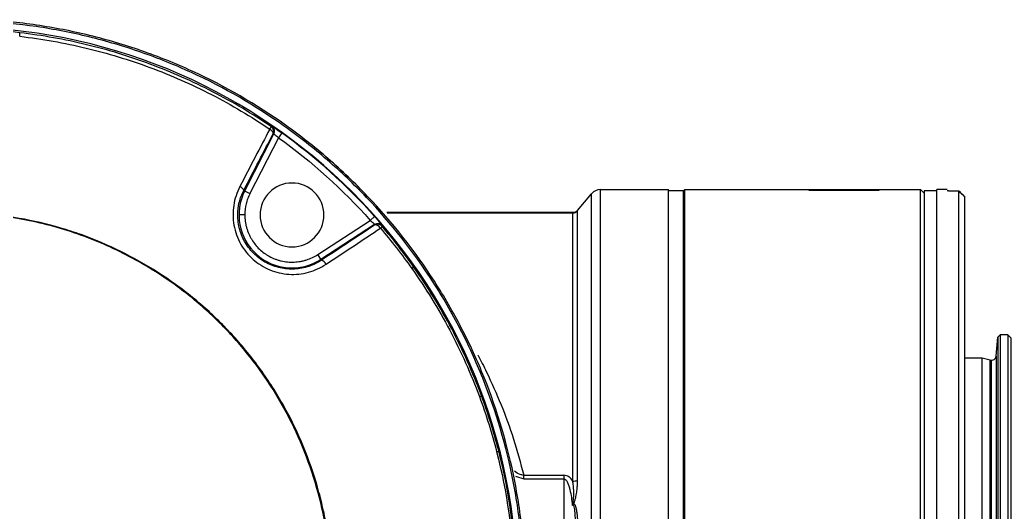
# Model space of a CAD drawing. Header units: millimetres. Extents: x -193 to 542, y 0 to 978.
# Drawn here: x 456.7 to 542, y 895.8 to 938.2 of the extents above; entities that cross this region are included whole.
import ezdxf

# ---------------------------------------------------------------- set-up
doc = ezdxf.new("R2010")
doc.units = ezdxf.units.MM

msp = doc.modelspace()

# ---------------------------------------------------------------- linework, layer by layer
at = {"color": 7, "linetype": 'Continuous', "lineweight": 25}
for p, q in [((476.034, 923.497), (478.54, 928.415)), ((478.54, 928.415), (478.459, 928.394)), ((479.22, 928.484), (478.929, 928.078)), ((478.929, 928.078), (476.48, 923.27)), ((475.944, 923.543), (476.48, 923.27)), ((506.645, 854.612), (506.645, 923.612)), ((506.645, 923.612), (512.5, 923.612)), ((513.8, 923.512), (512.5, 923.512)), ((513.8, 923.512), (513.9, 923.612)), ((513.8, 854.712), (513.8, 923.512)), ((513.9, 854.612), (513.9, 923.612)), ((513.9, 923.612), (534.2, 923.612)), ((524.6, 923.579), (530.6, 923.579)), ((530.6, 923.521), (524.6, 923.521)), ((534.2, 854.612), (534.2, 923.612)), ((534.5, 923.312), (534.2, 923.612)), ((535.6, 923.512), (534.5, 923.512)), ((536.5, 923.612), (535.6, 923.612)), ((537.5, 923.481), (536.9, 923.481)), ((537.5, 854.742), (537.5, 923.481)), ((504.667, 921.811), (505.878, 923.255)), ((505.878, 854.969), (505.878, 923.255)), ((537.8, 923.18), (538, 922.961)), ((504.283, 921.632), (488.265, 921.632)), ((504.267, 921.592), (488.295, 921.592)), ((504.267, 898.515), (504.267, 921.592)), ((504.665, 921.808), (504.589, 921.736)), ((504.65, 921.771), (504.65, 898.566)), ((476.037, 921.427), (475.537, 921.427)), ((482.31, 918.021), (486.835, 920.959)), ((487.208, 921.292), (486.835, 920.959)), ((487.211, 920.608), (482.582, 917.602)), ((487.202, 920.547), (487.211, 920.608)), ((482.631, 917.526), (482.31, 918.021)), ((540.698, 909.277), (540.84, 910.893)), ((540.84, 910.893), (540.959, 911.012)), ((540.84, 910.893), (540.84, 867.331)), ((541.059, 911.106), (540.965, 911.012)), ((541.059, 911.106), (541.059, 867.112)), ((541.7, 911.106), (541.059, 911.106)), ((541.7, 911.106), (541.7, 867.112)), ((542, 910.812), (541.8, 911.012)), ((542, 867.412), (542, 910.812)), ((539.501, 909.112), (538, 909.112)), ((539.501, 869.112), (539.501, 909.112)), ((540.196, 908.925), (539.501, 909.112)), ((540.196, 869.298), (540.196, 908.925)), ((540.3, 869.312), (540.3, 908.912)), ((540.698, 909.277), (540.698, 868.947)), ((499.329, 898.929), (500.042, 898.716)), ((500.042, 899.021), (503.5, 899.021)), ((500.042, 898.716), (500.042, 899.021)), ((500.042, 898.716), (503.5, 898.716)), ((503.5, 899.021), (503.5, 879.202))]:
    msp.add_line(p, q, dxfattribs=at)
at = {"color": 7, "linetype": 'Continuous', "lineweight": 25, "flags": 128}
for points in [[(478.296, 929.034), (478.341, 929.045), (478.377, 929.054)], [(487.864, 920.512), (487.859, 920.478), (487.855, 920.451)], [(541.794, 911.012), (541.741, 911.065), (541.7, 911.106)]]:
    msp.add_lwpolyline(points, dxfattribs=at)
at = {"color": 7, "linetype": 'Continuous', "lineweight": 25}
for centre, radius, start, end in [((450.991, 889.1), 48.5, 273.21291, 87.13692), ((455.746, 936.968), 0.938, 350.15454, 8.76924), ((478.094, 928.642), 0.5, 333.01742, 55.55436), ((450.991, 889.1), 48.456, 41.63196, 54.36804), ((480.098, 921.427), 2.75, 90, 270), ((480.098, 921.427), 2.75, 270, 90), ((480.098, 921.427), 4.561, 153, 303), ((475.443, 923.353), 0.536, 20.78293, 72.48933), ((506.645, 922.612), 1, 90, 140), ((504.267, 922.092), 0.5, 269.99597, 319.97729), ((487.483, 920.188), 0.5, 40.44564, 122.98258), ((482.492, 916.965), 0.578, 21.77335, 76.04142), ((490.051, 917.376), 0.664, 302.68992, 321.00411), ((540.3, 909.312), 0.4, 255, 355), ((495.945, 906.627), 0.87, 288.62122, 301.31426), ((497.445, 902.194), 1.174, 283.16245, 292.30207), ((504.293, 899.764), 1.249, 268.78476, 286.58207), ((503.817, 896.15), 0.675, 40.57263, 47.69208)]:
    msp.add_arc(centre, radius, start, end, dxfattribs=at)
for points, knots in [([(453.665, 840.117), (455.227, 840.203), (456.777, 840.362), (459.84, 840.824), (461.355, 841.127), (464.353, 841.874), (465.836, 842.319), (468.036, 843.094), (468.765, 843.371), (470.214, 843.961), (470.932, 844.273), (474.463, 845.911), (477.13, 847.473), (480.898, 850.185), (482.116, 851.151), (483.881, 852.696), (484.458, 853.225), (485.581, 854.306), (486.127, 854.858), (488.788, 857.675), (490.687, 860.112), (492.774, 863.386), (493.177, 864.052), (493.954, 865.409), (494.327, 866.099), (495.39, 868.181), (496.029, 869.595), (497.737, 873.906), (498.602, 876.876), (499.33, 880.712), (499.458, 881.486), (499.676, 883.031), (499.766, 883.803), (499.981, 886.121), (500.119, 889.21), (499.967, 892.299), (499.742, 894.615), (499.648, 895.387), (499.424, 896.931), (499.292, 897.705), (498.546, 901.537), (497.668, 904.503), (495.941, 908.807), (495.296, 910.217), (494.223, 912.295), (493.847, 912.983), (493.065, 914.337), (492.659, 915.001), (490.557, 918.266), (488.647, 920.693), (485.973, 923.499), (485.424, 924.048), (484.297, 925.124), (483.718, 925.652), (481.945, 927.189), (480.724, 928.149), (476.943, 930.843), (474.269, 932.393), (470.731, 934.016), (470.012, 934.325), (468.56, 934.908), (467.829, 935.182), (465.626, 935.947), (464.142, 936.385), (461.14, 937.119), (459.624, 937.415), (456.559, 937.863), (455.009, 938.016), (453.447, 938.094)], [0, 0, 0, 0, 0.03125, 0.03125, 0.0625, 0.0625, 0.09375, 0.09375, 0.109375, 0.109375, 0.125, 0.125, 0.1875, 0.1875, 0.21875, 0.21875, 0.234375, 0.234375, 0.25, 0.25, 0.3125, 0.3125, 0.328125, 0.328125, 0.34375, 0.34375, 0.375, 0.375, 0.4375, 0.4375, 0.453125, 0.453125, 0.46875, 0.46875, 0.5, 0.53125, 0.53125, 0.546875, 0.546875, 0.5625, 0.5625, 0.625, 0.625, 0.65625, 0.65625, 0.671875, 0.671875, 0.6875, 0.6875, 0.75, 0.75, 0.765625, 0.765625, 0.78125, 0.78125, 0.8125, 0.8125, 0.875, 0.875, 0.890625, 0.890625, 0.90625, 0.90625, 0.9375, 0.9375, 0.96875, 0.96875, 1, 1, 1, 1]), ([(453.673, 839.985), (455.239, 840.07), (456.793, 840.23), (459.864, 840.693), (461.383, 840.997), (464.389, 841.746), (465.876, 842.192), (468.082, 842.97), (468.813, 843.247), (470.267, 843.839), (470.986, 844.152), (474.526, 845.794), (477.201, 847.36), (480.98, 850.079), (482.2, 851.048), (483.971, 852.597), (484.549, 853.128), (485.675, 854.212), (486.222, 854.765), (488.89, 857.59), (490.795, 860.033), (492.888, 863.316), (493.292, 863.985), (494.07, 865.345), (494.444, 866.036), (495.511, 868.125), (496.151, 869.542), (497.864, 873.865), (498.731, 876.843), (499.461, 880.689), (499.59, 881.465), (499.808, 883.014), (499.898, 883.789), (500.113, 886.113), (500.252, 889.21), (500.1, 892.307), (499.874, 894.63), (499.78, 895.404), (499.555, 896.953), (499.423, 897.728), (498.675, 901.571), (497.795, 904.544), (496.063, 908.86), (495.416, 910.274), (494.341, 912.358), (493.963, 913.048), (493.179, 914.405), (492.772, 915.071), (490.664, 918.345), (488.749, 920.779), (486.068, 923.592), (485.518, 924.143), (484.388, 925.222), (483.807, 925.751), (482.029, 927.292), (480.804, 928.255), (477.014, 930.957), (474.332, 932.511), (470.784, 934.137), (470.063, 934.447), (468.608, 935.032), (467.875, 935.307), (465.666, 936.074), (464.177, 936.513), (461.168, 937.249), (459.648, 937.546), (456.574, 937.995), (455.02, 938.148), (453.454, 938.227)], [0, 0, 0, 0, 0.03125, 0.03125, 0.0625, 0.0625, 0.09375, 0.09375, 0.109375, 0.109375, 0.125, 0.125, 0.1875, 0.1875, 0.21875, 0.21875, 0.234375, 0.234375, 0.25, 0.25, 0.3125, 0.3125, 0.328125, 0.328125, 0.34375, 0.34375, 0.375, 0.375, 0.4375, 0.4375, 0.453125, 0.453125, 0.46875, 0.46875, 0.5, 0.53125, 0.53125, 0.546875, 0.546875, 0.5625, 0.5625, 0.625, 0.625, 0.65625, 0.65625, 0.671875, 0.671875, 0.6875, 0.6875, 0.75, 0.75, 0.765625, 0.765625, 0.78125, 0.78125, 0.8125, 0.8125, 0.875, 0.875, 0.890625, 0.890625, 0.90625, 0.90625, 0.9375, 0.9375, 0.96875, 0.96875, 1, 1, 1, 1]), ([(478.296, 929.034), (476.68, 930.136), (475.004, 931.135), (472.401, 932.481), (471.518, 932.905), (469.74, 933.692), (468.842, 934.057), (466.125, 935.07), (464.281, 935.634), (460.527, 936.54), (458.617, 936.883), (456.673, 937.111)], [0, 0, 0, 0, 0.25, 0.25, 0.375, 0.375, 0.5, 0.5, 0.75, 0.75, 1, 1, 1, 1]), ([(456.67, 936.807), (458.602, 936.584), (460.502, 936.246), (464.235, 935.351), (466.07, 934.794), (468.774, 933.792), (469.667, 933.43), (471.437, 932.65), (472.316, 932.231), (474.906, 930.897), (476.575, 929.906), (478.184, 928.812)], [0, 0, 0, 0, 0.25, 0.25, 0.5, 0.5, 0.625, 0.625, 0.75, 0.75, 1, 1, 1, 1]), ([(478.184, 928.812), (477.773, 928.032), (477.351, 927.226), (476.489, 925.573), (476.05, 924.726), (475.604, 923.864)], [0, 0, 0, 0, 0.5, 0.5, 1, 1, 1, 1]), ([(475.944, 923.543), (476.382, 924.392), (476.812, 925.224), (477.652, 926.845), (478.062, 927.634), (478.459, 928.394)], [0, 0, 0, 0, 0.5, 0.5, 1, 1, 1, 1]), ([(478.184, 928.812), (478.221, 928.872), (478.253, 928.928), (478.293, 929.007), (478.3, 929.029), (478.296, 929.034)], [0, 0, 0, 0, 0.5, 0.5, 1, 1, 1, 1]), ([(478.514, 928.621), (478.513, 928.645), (478.511, 928.691), (478.497, 928.756), (478.476, 928.814), (478.451, 928.865), (478.424, 928.909), (478.396, 928.945), (478.368, 928.975), (478.342, 928.999), (478.318, 929.018), (478.303, 929.029), (478.296, 929.034)], [0, 0, 0, 0, 0.145699, 0.282883, 0.410255, 0.526993, 0.632694, 0.72729, 0.810953, 0.884011, 0.946879, 1, 1, 1, 1]), ([(478.377, 929.054), (478.38, 929.055), (478.405, 929.041), (478.472, 928.999), (478.499, 928.981), (478.561, 928.94), (478.597, 928.916), (478.714, 928.838), (478.805, 928.776), (479.009, 928.635), (479.113, 928.561), (479.22, 928.484)], [0, 0, 0, 0, 0.25, 0.25, 0.375, 0.375, 0.5, 0.5, 0.75, 0.75, 1, 1, 1, 1]), ([(478.459, 928.394), (478.472, 928.421), (478.476, 928.456), (478.458, 928.534), (478.437, 928.578), (478.404, 928.621)], [0, 0, 0, 0, 0.5, 0.5, 1, 1, 1, 1]), ([(478.54, 928.415), (478.544, 928.417), (478.589, 928.383), (478.733, 928.26), (478.832, 928.171), (478.929, 928.078)], [0, 0, 0, 0, 0.5, 0.5, 1, 1, 1, 1]), ([(474.506, 866.732), (474.636, 866.87), (474.895, 867.146), (475.275, 867.567), (475.647, 867.995), (476.012, 868.429), (476.369, 868.869), (476.718, 869.316), (477.059, 869.769), (477.393, 870.228), (477.719, 870.693), (478.037, 871.165), (478.348, 871.643), (478.651, 872.127), (479.481, 873.506), (480.7, 875.867), (482.009, 879.329), (482.923, 882.916), (483.416, 886.582), (483.495, 890.271), (483.16, 893.938), (482.404, 897.553), (481.237, 901.062), (479.686, 904.429), (477.764, 907.582), (475.504, 910.495), (472.931, 913.128), (470.073, 915.461), (466.616, 917.671), (462.539, 919.595), (457.822, 920.988), (453.765, 921.534), (450.49, 921.61), (448.035, 921.476), (445.797, 921.183), (443.782, 920.786), (442.289, 920.405), (441.108, 920.049), (440.282, 919.778), (439.41, 919.454), (438.624, 919.143), (437.857, 918.847), (437.222, 918.621), (436.583, 918.407), (435.938, 918.207), (435.289, 918.021), (434.636, 917.849), (433.977, 917.69), (433.314, 917.545), (432.646, 917.413), (431.973, 917.295), (430.909, 917.132), (429.455, 916.966), (427.689, 916.863), (425.848, 916.88), (424.373, 916.956), (423.029, 917.031), (421.828, 917.092), (420.177, 917.175), (418.078, 917.277), (415.528, 917.401), (412.53, 917.546), (408.484, 917.738), (402.433, 918.036), (395.695, 918.378), (387.788, 918.77), (380.433, 919.126), (372.463, 919.515), (365.885, 919.851), (358.53, 920.207), (351.636, 920.53), (344.121, 920.891), (337.229, 921.236), (329.411, 921.635), (320.088, 922.122), (310.104, 922.644), (300.298, 923.15), (294.294, 923.453), (291.558, 923.591)], [0, 0, 0, 0, 0.002411, 0.004819, 0.007226, 0.009631, 0.012036, 0.014441, 0.016847, 0.019255, 0.021665, 0.024079, 0.026496, 0.028918, 0.031346, 0.046984, 0.062637, 0.078317, 0.093938, 0.109558, 0.125111, 0.140645, 0.156393, 0.172038, 0.187704, 0.203277, 0.218878, 0.23449, 0.250165, 0.271063, 0.291718, 0.312612, 0.32301, 0.333421, 0.343905, 0.351731, 0.359557, 0.36351, 0.367443, 0.370613, 0.375348, 0.378209, 0.38107, 0.38393, 0.386791, 0.389655, 0.392523, 0.395397, 0.398276, 0.401164, 0.40406, 0.406967, 0.414871, 0.422679, 0.429461, 0.438282, 0.441478, 0.44658, 0.453589, 0.462505, 0.473328, 0.486057, 0.500694, 0.524855, 0.563107, 0.586491, 0.625522, 0.656734, 0.687935, 0.709263, 0.750348, 0.775661, 0.804905, 0.838076, 0.875174, 0.923572, 0.965179, 1, 1, 1, 1]), ([(474.574, 866.667), (475.424, 867.561), (476.218, 868.498), (477.696, 870.456), (478.38, 871.477), (479.324, 873.071), (479.625, 873.615), (480.196, 874.719), (480.464, 875.277), (481.218, 876.967), (481.653, 878.116), (482.394, 880.457), (482.699, 881.648), (483.055, 883.469), (483.157, 884.083), (483.325, 885.315), (483.39, 885.93), (483.534, 887.775), (483.559, 889.004), (483.474, 891.458), (483.366, 892.683), (483.093, 894.519), (482.983, 895.132), (482.728, 896.348), (482.583, 896.949), (482.098, 898.734), (481.712, 899.9), (480.811, 902.183), (480.296, 903.3), (479.424, 904.937), (479.115, 905.477), (478.47, 906.537), (478.134, 907.055), (477.085, 908.575), (476.332, 909.543), (474.722, 911.389), (473.865, 912.269), (472.498, 913.519), (472.027, 913.925), (471.065, 914.707), (470.576, 915.082), (469.081, 916.163), (468.048, 916.823), (465.914, 918.026), (464.813, 918.569), (463.109, 919.294), (462.53, 919.522), (461.365, 919.94), (460.78, 920.13), (459.013, 920.648), (457.821, 920.923), (455.411, 921.342), (454.193, 921.486), (452.345, 921.598), (451.725, 921.617), (450.487, 921.621), (449.871, 921.605), (448.03, 921.503), (446.813, 921.365), (444.395, 920.955), (443.193, 920.683), (441.408, 920.173), (440.815, 919.987), (439.936, 919.68), (439.644, 919.573), (439.064, 919.349), (438.776, 919.232), (438.198, 919.003), (437.908, 918.892), (437.325, 918.681), (437.032, 918.58), (436.148, 918.292), (435.554, 918.116), (434.356, 917.798), (433.752, 917.657), (432.533, 917.408), (431.917, 917.302), (430.068, 917.036), (428.839, 916.93), (426.998, 916.882), (426.385, 916.886), (425.159, 916.926), (424.547, 916.962), (422.709, 917.069), (421.484, 917.131), (419.033, 917.249), (417.807, 917.308), (414.131, 917.483), (411.679, 917.599), (404.325, 917.952), (399.422, 918.201), (389.615, 918.695), (384.71, 918.929), (374.902, 919.409), (369.999, 919.658), (360.191, 920.144), (355.287, 920.373), (345.479, 920.841), (340.575, 921.083), (330.77, 921.583), (325.868, 921.841), (316.064, 922.358), (311.163, 922.616), (303.811, 922.998), (301.361, 923.125), (296.46, 923.375), (294.009, 923.498), (291.559, 923.623)], [0, 0, 0, 0, 0.015625, 0.015625, 0.03125, 0.03125, 0.039062, 0.039062, 0.046875, 0.046875, 0.0625, 0.0625, 0.078125, 0.078125, 0.085937, 0.085937, 0.09375, 0.09375, 0.109375, 0.109375, 0.125, 0.125, 0.132812, 0.132812, 0.140625, 0.140625, 0.15625, 0.15625, 0.171875, 0.171875, 0.179687, 0.179687, 0.1875, 0.1875, 0.203125, 0.203125, 0.21875, 0.21875, 0.226562, 0.226562, 0.234375, 0.234375, 0.25, 0.25, 0.265625, 0.265625, 0.273437, 0.273437, 0.28125, 0.28125, 0.296875, 0.296875, 0.3125, 0.3125, 0.320312, 0.320312, 0.328125, 0.328125, 0.34375, 0.34375, 0.359375, 0.359375, 0.367187, 0.367187, 0.371094, 0.371094, 0.375, 0.375, 0.378906, 0.378906, 0.382812, 0.382812, 0.390625, 0.390625, 0.398437, 0.398437, 0.40625, 0.40625, 0.421875, 0.421875, 0.429687, 0.429687, 0.4375, 0.4375, 0.453125, 0.453125, 0.46875, 0.46875, 0.5, 0.5, 0.5625, 0.5625, 0.625, 0.625, 0.6875, 0.6875, 0.75, 0.75, 0.8125, 0.8125, 0.875, 0.875, 0.9375, 0.9375, 0.96875, 0.96875, 1, 1, 1, 1]), ([(475.604, 923.864), (475.475, 923.613), (475.366, 923.354), (475.19, 922.816), (475.123, 922.537), (475.036, 921.974), (475.016, 921.691), (475.022, 921.121), (475.049, 920.832), (475.15, 920.267), (475.224, 919.991), (475.416, 919.452), (475.537, 919.187), (475.817, 918.686), (475.977, 918.45), (476.335, 918.005), (476.536, 917.794), (476.963, 917.415), (477.191, 917.245), (477.673, 916.944), (477.929, 916.812), (478.455, 916.594), (478.724, 916.509), (479.273, 916.382), (479.556, 916.341), (480.121, 916.306), (480.402, 916.311), (480.958, 916.368), (481.236, 916.419), (482.053, 916.64), (482.56, 916.87), (483.029, 917.179)], [0, 0, 0, 0, 0.0625, 0.0625, 0.125, 0.125, 0.1875, 0.1875, 0.25, 0.25, 0.3125, 0.3125, 0.375, 0.375, 0.4375, 0.4375, 0.5, 0.5, 0.5625, 0.5625, 0.625, 0.625, 0.6875, 0.6875, 0.75, 0.75, 0.8125, 0.8125, 0.875, 0.875, 1, 1, 1, 1]), ([(475.427, 921.427), (475.428, 921.796), (475.473, 922.164), (475.649, 922.879), (475.777, 923.22), (475.944, 923.543)], [0, 0, 0, 0, 0.5, 0.5, 1, 1, 1, 1]), ([(476.48, 923.27), (476.408, 923.13), (476.313, 922.914), (476.226, 922.655), (476.193, 922.543), (476.172, 922.468), (476.163, 922.432), (476.076, 922.074), (476.037, 921.752), (476.037, 921.427)], [0, 0, 0, 0, 0.25, 0.375, 0.4375, 0.4375, 0.5, 0.5, 1, 1, 1, 1]), ([(512.5, 854.612), (512.5, 854.612), (512.5, 854.834), (512.5, 855.715), (512.5, 856.374), (512.5, 858.102), (512.5, 859.172), (512.5, 861.681), (512.5, 863.12), (512.5, 866.313), (512.5, 868.067), (512.5, 871.822), (512.5, 873.823), (512.5, 877.995), (512.5, 880.167), (512.5, 884.596), (512.5, 886.854), (512.5, 891.37), (512.5, 893.628), (512.5, 898.057), (512.5, 900.228), (512.5, 904.401), (512.5, 906.402), (512.5, 910.156), (512.5, 911.91), (512.5, 915.104), (512.5, 916.543), (512.5, 919.052), (512.5, 920.122), (512.5, 921.85), (512.5, 922.508), (512.5, 923.389), (512.5, 923.612), (512.5, 923.612)], [0, 0, 0, 0, 0.0625, 0.0625, 0.125, 0.125, 0.1875, 0.1875, 0.25, 0.25, 0.3125, 0.3125, 0.375, 0.375, 0.4375, 0.4375, 0.5, 0.5, 0.5625, 0.5625, 0.625, 0.625, 0.6875, 0.6875, 0.75, 0.75, 0.8125, 0.8125, 0.875, 0.875, 0.9375, 0.9375, 1, 1, 1, 1]), ([(534.5, 923.512), (534.5, 923.512), (534.5, 923.29), (534.5, 922.412), (534.5, 921.755), (534.5, 920.032), (534.5, 918.965), (534.5, 916.464), (534.5, 915.028), (534.5, 911.844), (534.5, 910.095), (534.5, 906.351), (534.5, 904.356), (534.5, 900.196), (534.5, 898.031), (534.5, 893.615), (534.5, 891.363), (534.5, 889.112)], [0, 0, 0, 0, 0.125, 0.125, 0.25, 0.25, 0.375, 0.375, 0.5, 0.5, 0.625, 0.625, 0.75, 0.75, 0.875, 0.875, 1, 1, 1, 1]), ([(535.6, 889.112), (535.6, 889.303), (535.6, 889.687), (535.6, 890.261), (535.6, 890.834), (535.6, 891.406), (535.6, 891.978), (535.6, 892.549), (535.6, 893.119), (535.6, 893.688), (535.6, 894.256), (535.6, 894.824), (535.6, 896.299), (535.6, 898.66), (535.6, 901.874), (535.6, 905.009), (535.6, 908.043), (535.6, 910.903), (535.6, 913.549), (535.6, 915.938), (535.6, 918.024), (535.6, 919.798), (535.6, 921.224), (535.6, 922.321), (535.6, 922.913), (535.6, 923.217), (535.6, 923.361), (535.6, 923.473), (535.6, 923.553), (535.6, 923.603), (535.6, 923.609), (535.6, 923.612)], [0, 0, 0, 0, 0.010612, 0.021212, 0.031802, 0.042386, 0.052965, 0.063544, 0.074125, 0.08471, 0.095304, 0.105909, 0.116527, 0.178249, 0.240008, 0.304304, 0.368636, 0.4343, 0.500002, 0.565664, 0.631367, 0.69566, 0.759995, 0.821715, 0.883476, 0.902916, 0.922324, 0.941718, 0.961117, 0.980538, 1, 1, 1, 1]), ([(536.9, 923.481), (536.878, 923.481), (536.835, 923.481), (536.774, 923.483), (536.716, 923.485), (536.663, 923.488), (536.612, 923.491), (536.565, 923.496), (536.529, 923.502), (536.504, 923.508), (536.501, 923.512), (536.5, 923.514)], [0, 0, 0, 0, 0.104248, 0.203938, 0.301453, 0.399333, 0.500092, 0.624197, 0.749799, 0.87555, 1, 1, 1, 1]), ([(538, 855.263), (538, 855.46), (538, 855.849), (538, 857.001), (538, 857.762), (538, 859.632), (538, 860.741), (538, 863.266), (538, 864.682), (538, 867.777), (538, 869.454), (538, 873.012), (538, 874.893), (538, 878.795), (538, 880.816), (538, 884.928), (538, 887.02), (538, 891.204), (538, 893.295), (538, 897.408), (538, 899.428), (538, 903.33), (538, 905.211), (538, 908.77), (538, 910.447), (538, 913.541), (538, 914.958), (538, 917.483), (538, 918.591), (538, 920.461), (538, 921.223), (538, 922.374), (538, 922.764), (538, 922.961)], [0, 0, 0, 0, 0.0625, 0.0625, 0.125, 0.125, 0.1875, 0.1875, 0.25, 0.25, 0.3125, 0.3125, 0.375, 0.375, 0.4375, 0.4375, 0.5, 0.5, 0.5625, 0.5625, 0.625, 0.625, 0.6875, 0.6875, 0.75, 0.75, 0.8125, 0.8125, 0.875, 0.875, 0.9375, 0.9375, 1, 1, 1, 1]), ([(504.667, 921.811), (504.621, 921.756), (504.562, 921.71), (504.428, 921.647), (504.354, 921.632), (504.283, 921.632)], [0, 0, 0, 0, 0.5, 0.5, 1, 1, 1, 1]), ([(482.631, 917.526), (482.29, 917.302), (481.925, 917.125), (481.342, 916.933), (481.141, 916.881), (480.735, 916.804), (480.53, 916.78), (480.119, 916.758), (479.912, 916.761), (479.497, 916.795), (479.289, 916.826), (478.882, 916.915), (478.682, 916.973), (478.29, 917.116), (478.097, 917.201), (477.537, 917.497), (477.195, 917.741), (476.733, 918.177), (476.588, 918.334), (476.323, 918.662), (476.203, 918.835), (475.985, 919.196), (475.888, 919.386), (475.72, 919.777), (475.651, 919.976), (475.483, 920.583), (475.426, 921.009), (475.427, 921.427)], [0, 0, 0, 0, 0.125, 0.125, 0.1875, 0.1875, 0.25, 0.25, 0.3125, 0.3125, 0.375, 0.375, 0.4375, 0.4375, 0.5, 0.5, 0.625, 0.625, 0.6875, 0.6875, 0.75, 0.75, 0.8125, 0.8125, 0.875, 0.875, 1, 1, 1, 1]), ([(476.037, 921.427), (476.037, 921.24), (476.056, 920.962), (476.104, 920.687), (476.142, 920.505), (476.165, 920.412), (476.24, 920.145), (476.333, 919.884), (476.473, 919.592), (476.539, 919.47), (476.585, 919.389), (476.61, 919.347), (476.726, 919.157), (476.827, 919.013), (477.047, 918.74), (477.165, 918.612), (477.423, 918.366), (477.627, 918.196), (477.88, 918.022), (477.992, 917.954), (478.068, 917.909), (478.104, 917.888), (478.307, 917.777), (478.557, 917.662), (478.815, 917.572), (478.99, 917.518), (479.076, 917.495), (479.349, 917.431), (479.625, 917.385), (479.903, 917.369), (480.09, 917.364), (480.185, 917.365), (480.461, 917.377), (480.734, 917.408), (481.048, 917.476), (481.182, 917.513), (481.271, 917.539), (481.318, 917.553), (481.695, 917.676), (482.012, 917.828), (482.31, 918.021)], [0, 0, 0, 0, 0.0625, 0.09375, 0.09375, 0.125, 0.125, 0.1875, 0.21875, 0.234375, 0.234375, 0.25, 0.25, 0.3125, 0.3125, 0.375, 0.375, 0.4375, 0.46875, 0.484375, 0.484375, 0.5, 0.5, 0.5625, 0.59375, 0.59375, 0.625, 0.625, 0.6875, 0.71875, 0.71875, 0.75, 0.75, 0.8125, 0.84375, 0.859375, 0.859375, 0.875, 0.875, 1, 1, 1, 1]), ([(486.835, 920.959), (486.938, 920.873), (487.037, 920.784), (487.174, 920.653), (487.213, 920.612), (487.211, 920.608)], [0, 0, 0, 0, 0.5, 0.5, 1, 1, 1, 1]), ([(487.208, 921.292), (487.23, 921.267), (487.274, 921.218), (487.338, 921.145), (487.4, 921.073), (487.481, 920.98), (487.577, 920.869), (487.676, 920.751), (487.758, 920.652), (487.817, 920.577), (487.857, 920.526), (487.861, 920.517), (487.864, 920.512)], [0, 0, 0, 0, 0.062912, 0.125218, 0.187481, 0.250267, 0.375264, 0.500054, 0.624006, 0.749413, 0.875237, 1, 1, 1, 1]), ([(483.029, 917.179), (483.855, 917.725), (484.664, 918.261), (486.23, 919.302), (486.986, 919.806), (487.707, 920.289)], [0, 0, 0, 0, 0.5, 0.5, 1, 1, 1, 1]), ([(487.855, 920.451), (487.841, 920.467), (487.812, 920.499), (487.762, 920.538), (487.71, 920.57), (487.656, 920.594), (487.601, 920.612), (487.527, 920.627), (487.429, 920.63), (487.31, 920.606), (487.238, 920.567), (487.202, 920.547)], [0, 0, 0, 0, 0.0891721, 0.176667, 0.2619372, 0.3445291, 0.4241042, 0.5004513, 0.6605669, 0.8289884, 1, 1, 1, 1]), ([(487.707, 920.289), (487.675, 920.337), (487.635, 920.385), (487.545, 920.47), (487.496, 920.507), (487.398, 920.557), (487.35, 920.57), (487.266, 920.574), (487.23, 920.564), (487.202, 920.547)], [0, 0, 0, 0, 0.25, 0.25, 0.5, 0.5, 0.75, 0.75, 1, 1, 1, 1]), ([(487.855, 920.451), (487.857, 920.447), (487.846, 920.429), (487.794, 920.372), (487.753, 920.332), (487.707, 920.289)], [0, 0, 0, 0, 0.5, 0.5, 1, 1, 1, 1]), ([(490.409, 916.818), (491.617, 915.11), (492.705, 913.337), (494.643, 909.666), (495.494, 907.767), (496.223, 905.803)], [0, 0, 0, 0, 0.5, 0.5, 1, 1, 1, 1]), ([(496.397, 905.885), (495.666, 907.858), (494.813, 909.767), (492.869, 913.458), (491.779, 915.241), (490.567, 916.959)], [0, 0, 0, 0, 0.5, 0.5, 1, 1, 1, 1]), ([(496.093, 909.364), (496.1, 909.352), (496.356, 908.89), (497.047, 907.499), (498.103, 905.15), (499.201, 902.18), (499.762, 900.073), (500.042, 899.021)], [0, 0, 0, 0, 0.004104, 0.158299, 0.445184, 0.723217, 1, 1, 1, 1]), ([(500.042, 899.021), (499.937, 899.035), (499.638, 899.073), (499.395, 899.259), (499.236, 899.38)], [0, 0, 0, 0, 0.3474254, 1, 1, 1, 1]), ([(504.267, 898.515), (504.175, 898.644), (504.07, 898.765), (503.815, 898.955), (503.661, 899.021), (503.5, 899.021)], [0, 0, 0, 0, 0.5, 0.5, 1, 1, 1, 1]), ([(503.5, 898.716), (503.563, 898.716), (503.624, 898.678), (503.731, 898.556), (503.777, 898.475), (503.859, 898.297), (503.895, 898.198), (503.959, 897.995), (503.987, 897.89), (504.116, 897.354), (504.182, 896.888), (504.233, 896.423)], [0, 0, 0, 0, 0.125, 0.125, 0.25, 0.25, 0.375, 0.375, 0.5, 0.5, 1, 1, 1, 1]), ([(504.65, 898.566), (504.649, 898.503), (504.648, 898.377), (504.639, 898.182), (504.624, 897.982), (504.603, 897.776), (504.575, 897.55), (504.538, 897.313), (504.495, 897.095), (504.453, 896.922), (504.414, 896.792), (504.375, 896.681), (504.344, 896.618), (504.329, 896.589)], [0, 0, 0, 0, 0.095986, 0.193814, 0.293658, 0.395679, 0.500025, 0.6306, 0.748938, 0.824963, 0.891749, 0.949829, 1, 1, 1, 1]), ([(504.271, 896.649), (504.276, 896.665), (504.286, 896.703), (504.299, 896.771), (504.313, 896.859), (504.326, 896.968), (504.339, 897.096), (504.348, 897.244), (504.355, 897.411), (504.352, 897.622), (504.341, 897.86), (504.323, 898.107), (504.299, 898.322), (504.277, 898.454), (504.267, 898.515)], [0, 0, 0, 0, 0.026329, 0.062914, 0.109892, 0.167301, 0.235117, 0.31327, 0.401544, 0.499737, 0.649085, 0.781865, 0.898699, 1, 1, 1, 1]), ([(504.233, 896.423), (504.234, 896.448), (504.237, 896.499), (504.249, 896.575), (504.264, 896.624), (504.271, 896.649)], [0, 0, 0, 0, 0.328458, 0.660125, 1, 1, 1, 1]), ([(504.329, 896.589), (504.32, 896.574), (504.302, 896.547), (504.278, 896.506), (504.255, 896.466), (504.24, 896.437), (504.233, 896.423)], [0, 0, 0, 0, 0.2759078, 0.4996289, 0.7459472, 1, 1, 1, 1]), ([(504.233, 896.423), (504.249, 896.443), (504.267, 896.453), (504.298, 896.444), (504.313, 896.426), (504.351, 896.35), (504.369, 896.271), (504.397, 896.107), (504.408, 896.018), (504.426, 895.835), (504.434, 895.742), (504.453, 895.458), (504.462, 895.263), (504.476, 894.87), (504.481, 894.673), (504.5, 893.681), (504.5, 892.876), (504.5, 892.066)], [0, 0, 0, 0, 0.03125, 0.03125, 0.0625, 0.0625, 0.125, 0.125, 0.1875, 0.1875, 0.25, 0.25, 0.375, 0.375, 0.5, 0.5, 1, 1, 1, 1]), ([(504.329, 896.589), (504.34, 896.583), (504.362, 896.572), (504.391, 896.544), (504.42, 896.507), (504.447, 896.461), (504.473, 896.406), (504.497, 896.342), (504.52, 896.268), (504.542, 896.185), (504.563, 896.093), (504.582, 895.991), (504.601, 895.881), (504.617, 895.76), (504.648, 895.509), (504.681, 895.084), (504.708, 894.492), (504.724, 893.81), (504.733, 893.025), (504.734, 892.443), (504.734, 892.125)], [0, 0, 0, 0, 0.011599, 0.023903, 0.037162, 0.051575, 0.067302, 0.084464, 0.103156, 0.123452, 0.14541, 0.169076, 0.194488, 0.221675, 0.250662, 0.362727, 0.50094, 0.632468, 0.798812, 1, 1, 1, 1])]:
    msp.add_open_spline(points, degree=3, knots=knots, dxfattribs=at)
for points in [[(456.673, 937.111), (455.587, 937.238), (454.498, 937.328), (453.406, 937.381)], [(478.404, 928.621), (478.351, 928.693), (478.268, 928.762), (478.184, 928.812)], [(478.459, 928.394), (478.493, 928.46), (478.514, 928.539), (478.514, 928.621)], [(478.929, 928.078), (481.811, 926.012), (484.479, 923.61), (486.835, 920.959)], [(524.6, 923.521), (524.6, 923.545), (524.6, 923.565), (524.6, 923.579)], [(530.6, 923.579), (530.6, 923.565), (530.6, 923.545), (530.6, 923.521)], [(537.8, 923.18), (537.7, 923.28), (537.6, 923.381), (537.5, 923.481)], [(537.5, 923.481), (537.6, 923.381), (537.7, 923.28), (537.8, 923.18)], [(504.283, 921.632), (504.272, 921.618), (504.267, 921.605), (504.267, 921.592)], [(504.667, 921.811), (504.655, 921.797), (504.65, 921.784), (504.65, 921.771)], [(487.202, 920.547), (485.805, 919.616), (484.258, 918.594), (482.631, 917.526)], [(487.707, 920.289), (488.661, 919.174), (489.562, 918.017), (490.409, 916.818)], [(490.567, 916.959), (489.716, 918.165), (488.812, 919.329), (487.855, 920.451)], [(540.965, 911.012), (540.961, 911.012), (540.959, 911.012), (540.959, 911.012)], [(541.8, 911.012), (541.8, 911.012), (541.798, 911.012), (541.794, 911.012)], [(496.223, 905.803), (496.801, 904.246), (497.298, 902.662), (497.712, 901.051)], [(497.89, 901.108), (497.475, 902.727), (496.977, 904.319), (496.397, 905.885)], [(499.388, 890.432), (499.288, 894.047), (498.788, 897.607), (497.89, 901.108)], [(497.712, 901.051), (498.608, 897.567), (499.107, 894.023), (499.206, 890.426)]]:
    msp.add_open_spline(points, degree=3, dxfattribs=at)

doc.saveas('drawing.dxf')
